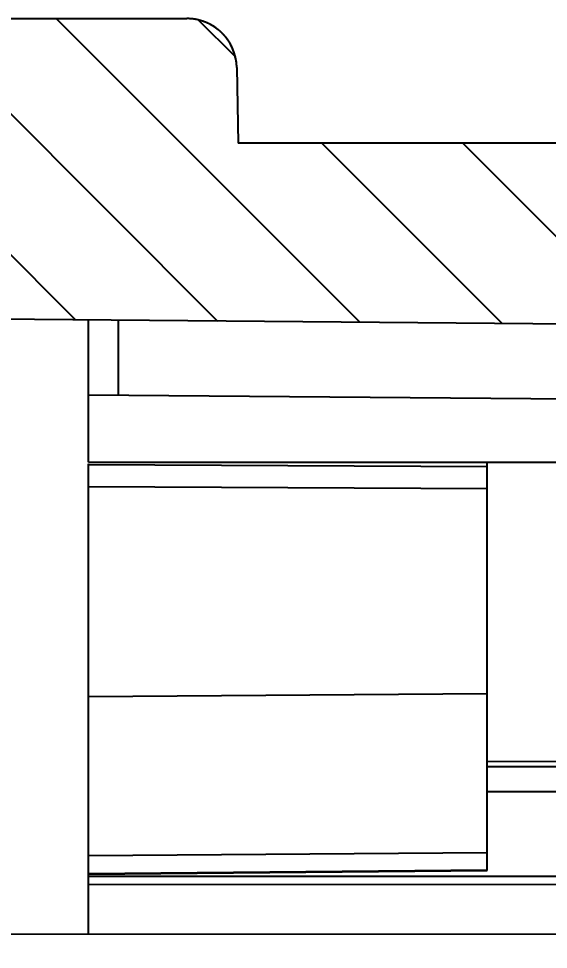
# Model space of a CAD drawing. Header units: millimetres. Extents: x -1995 to -555, y 489 to 1011.
# Drawn here: x -1629.95 to -1619.32, y 941.4 to 960.07 of the extents above; entities that cross this region are included whole.
import ezdxf

# ---------------------------------------------------------------- set-up
doc = ezdxf.new("R2010")
doc.units = ezdxf.units.MM
doc.layers.add('dim', color=82, linetype='Continuous', lineweight=9)
doc.styles.add('ROMAND', font='romand.shx', dxfattribs={"width": 0.75, "bigfont": 'gbcbig.shx'})
doc.dimstyles.new('YanXiu', dxfattribs={"dimtxt": 2.5, "dimasz": 2.2, "dimexe": 1, "dimexo": 0, "dimgap": 0.66, "dimtad": 0, "dimzin": 1, "dimdsep": 46, "dimtxsty": 'ROMAND', "dimblk": 'CLOSEDBLANK', "dimcen": 0, "dimclrd": 3, "dimclre": 3, "dimclrt": 7, "dimazin": 0, "dimtfac": 1, "dimtofl": 0, "dimtmove": 0, "dimatfit": 3, "dimldrblk": 'CLOSEDBLANK', "dimfxl": 1, "dimlwd": 5, "dimlwe": 5, "dimarcsym": 0})

# ---------------------------------------------------------------- blocks, each defined once
blk = doc.blocks.new('_ClosedBlank')
at = {"color": 0, "linetype": 'ByBlock', "lineweight": -2}
for p, q in [((-1, 0.1666666666666667), (0, 0)), ((-1, 0.1666666666666667), (-1, -0.1666666666666667)), ((0, 0), (-1, -0.1666666666666667))]:
    blk.add_line(p, q, dxfattribs=at)
blk = doc.blocks.new('*D166')
at = {"layer": 'Defpoints', "color": 0}
for p in [(-1639.494272634613, 913.6651895941466), (-1627.946722639011, 913.6651895941466), (-1627.946722639011, 911.4651895941466)]:
    blk.add_point(p, dxfattribs=at)
at = {"layer": 'dim', "color": 3, "lineweight": 5}
for p, q in [((-1639.494272634613, 919.2651895941466), (-1639.494272634613, 924.8651895941465)), ((-1629.346022639011, 913.6651895941466), (-1640.893572634614, 913.6651895941466)), ((-1629.346022639011, 911.4651895941466), (-1640.893572634614, 911.4651895941466)), ((-1639.494272634613, 905.8651895941466), (-1639.494272634613, 900.2651895941466))]:
    blk.add_line(p, q, dxfattribs=at)
at = {"layer": 'dim', "color": 3, "lineweight": 5, "xscale": 5.600000000000001, "yscale": 5.600000000000001, "zscale": 5.600000000000001}
for p, rotation in [((-1639.494272634613, 913.6651895941466), 270), ((-1639.494272634613, 911.4651895941466), 90)]:
    blk.add_blockref('_ClosedBlank', p, dxfattribs=dict(at, rotation=rotation))
at = {"layer": 'dim', "color": 7, "insert": (-1639.494272634614, 934.3894895941463), "char_height": 7, "attachment_point": 5, "rotation": 90, "style": 'ROMAND'}
blk.add_mtext('2.20', dxfattribs=at)

msp = doc.modelspace()

# ---------------------------------------------------------------- hatches: boundary and pattern name
at = {"linetype": 'Continuous'}
h = msp.add_hatch(dxfattribs=at)
h.set_pattern_fill('DEFAULT__12', color=2, scale=2, angle=-45, style=0, pattern_type=0)
h.set_pattern_definition([(315, (-2091.370590549211, 585.0238742783465), (1.4142135624, 1.4142135624), [])])
edge = h.paths.add_edge_path()
edge.add_line((-1551.546722639011, 765.7651895941466), (-1551.546722639011, 862.5651895941465))
edge.add_line((-1551.546722639011, 765.7651895941466), (-1558.336066806412, 765.7651895941466))
edge.add_spline(control_points=[(-1558.33606680641, 765.7651895941466), (-1559.02932112811, 765.7651895941465), (-1559.523785084411, 766.2510979707465), (-1559.535884040611, 766.9442467064466)], knot_values=[0, 0, 0, 0, 1, 1, 1, 1], weights=[1, 0.8088336328, 0.8088336328, 1], degree=3, periodic=0)
edge.add_line((-1559.535884040611, 766.9442467064466), (-1559.546722639011, 767.5651895941467))
edge.add_line((-1559.546722639011, 767.5651895941465), (-1564.046722639011, 767.5651895941465))
edge.add_line((-1564.046722639011, 770.2651895941466), (-1564.046722639011, 767.5651895941467))
edge.add_line((-1564.046722639011, 770.2651895941466), (-1564.546722639011, 770.2651895941466))
edge.add_line((-1564.546722639011, 770.2651895941466), (-1566.046722639011, 768.7651895941466))
edge.add_line((-1566.046722639011, 768.7651895941466), (-1581.046722639011, 768.7651895941466))
edge.add_line((-1582.546722639011, 770.2651895941466), (-1581.046722639011, 768.7651895941466))
edge.add_line((-1582.546722639011, 770.2651895941466), (-1583.046722639011, 770.2651895941466))
edge.add_line((-1583.046722639011, 770.2651895941466), (-1583.046722639011, 767.5651895941467))
edge.add_line((-1583.046722639011, 767.5651895941465), (-1587.546722639011, 767.5651895941465))
edge.add_line((-1587.573209869311, 766.0477371876466), (-1587.546722639011, 767.5651895941467))
edge.add_spline(control_points=[(-1587.573209869311, 766.0477371876466), (-1587.58329233281, 765.4701132412465), (-1587.995345629711, 765.0651895941464), (-1588.573057564411, 765.0651895941465)], knot_values=[0, 0, 0, 0, 1, 1, 1, 1], weights=[1, 0.8088336328, 0.8088336328, 1], degree=3, periodic=0)
edge.add_line((-1588.573057564411, 765.0651895941465), (-1595.546722639011, 765.0651895941465))
edge.add_line((-1595.546722639011, 765.0651895941465), (-1595.546722639011, 767.3651895941466))
edge.add_line((-1598.046722639011, 767.3870067636466), (-1595.546722639011, 767.3651895941466))
edge.add_line((-1598.046722639011, 767.3870067636466), (-1598.046722639011, 767.9616517085466))
edge.add_line((-1598.27349933431, 768.1884284038466), (-1598.046722639009, 767.9616517085466))
edge.add_spline(control_points=[(-1598.27349933431, 768.5419817944465), (-1598.377052724909, 768.4384284038462), (-1598.377052724909, 768.2919817944464), (-1598.27349933431, 768.1884284038466)], knot_values=[0, 0, 0, 0, 1, 1, 1, 1], weights=[1, 0.8047378541, 0.8047378541, 1], degree=3, periodic=0)
edge.add_line((-1598.046722639011, 768.7687584897466), (-1598.27349933431, 768.5419817944465))
edge.add_line((-1598.046722639011, 768.7687584897466), (-1598.046722639011, 769.3433724246465))
edge.add_line((-1598.046722639011, 769.3433724246465), (-1595.546722639011, 769.3651895941466))
edge.add_line((-1595.546722639011, 769.3651895941466), (-1595.546722639011, 771.0651895941467))
edge.add_line((-1555.546722639011, 771.4142643057465), (-1595.546722639011, 771.0651895941465))
edge.add_line((-1555.546722639011, 771.4142643057465), (-1555.546722639011, 862.5651895941465))
edge.add_line((-1551.546722639011, 862.5651895941465), (-1555.546722639011, 862.5651895941465))
edge = h.paths.add_edge_path()
edge.add_line((-1633.546722639011, 830.7651895941466), (-1633.546722639011, 833.0651895941467))
edge.add_line((-1636.046722639011, 833.0870067636465), (-1633.546722639011, 833.0651895941464))
edge.add_line((-1636.046722639011, 833.0870067636465), (-1636.046722639011, 833.6651895941466))
edge.add_line((-1636.046722639011, 833.6651895941466), (-1636.276011960911, 833.8944789160465))
edge.add_spline(control_points=[(-1636.276011960911, 833.8944789160465), (-1636.376011960912, 833.994478916046), (-1636.376011960912, 834.1359002722463), (-1636.276011960911, 834.2359002722466)], knot_values=[0, 0, 0, 0, 1, 1, 1, 1], weights=[1, 0.8047378541, 0.8047378541, 1], degree=3, periodic=0)
edge.add_line((-1636.276011960911, 834.2359002722466), (-1636.046722639011, 834.4651895941465))
edge.add_line((-1636.046722639011, 834.4651895941465), (-1636.046722639011, 835.0433724246466))
edge.add_line((-1591.821207167811, 835.4293226511465), (-1636.046722639011, 835.0433724246466))
edge.add_line((-1588.54546610011, 823.2040905539466), (-1591.821207167811, 835.4293226511465))
edge.add_line((-1588.54546610011, 823.2040905539466), (-1595.546722639011, 823.2651895941466))
edge.add_line((-1595.546722639011, 823.2651895941466), (-1595.546722639011, 824.9651895941466))
edge.add_line((-1598.046722639011, 824.9870067636466), (-1595.546722639011, 824.9651895941466))
edge.add_line((-1598.046722639011, 824.9870067636466), (-1598.046722639011, 825.5616206985466))
edge.add_line((-1598.046722639011, 825.5616206985466), (-1598.27349933431, 825.7883973938466))
edge.add_spline(control_points=[(-1598.27349933431, 825.7883973938466), (-1598.377052724909, 825.8919507844465), (-1598.377052724909, 826.0383973938464), (-1598.27349933431, 826.1419507844465)], knot_values=[0, 0, 0, 0, 1, 1, 1, 1], weights=[1, 0.8047378541, 0.8047378541, 1], degree=3, periodic=0)
edge.add_line((-1598.27349933431, 826.1419507844465), (-1598.046722639009, 826.3687274797466))
edge.add_line((-1598.046722639011, 826.3687274797466), (-1598.046722639011, 826.9433724246466))
edge.add_line((-1598.046722639011, 826.9433724246466), (-1595.546722639011, 826.9651895941465))
edge.add_line((-1595.546722639011, 826.9651895941465), (-1595.546722639011, 830.1018971268466))
edge.add_line((-1595.546722639011, 830.1018971268466), (-1633.546722639011, 830.7651895941465))
edge = h.paths.add_edge_path()
edge.add_line((-1551.546722639011, 862.5651895941465), (-1555.546722639011, 862.5651895941465))
edge.add_line((-1551.546722639011, 862.5651895941465), (-1555.546722639011, 862.5651895941465))
edge = h.paths.add_edge_path()
edge.add_line((-1551.546722639011, 957.5651895941465), (-1551.546722639011, 933.1651895941466))
edge.add_line((-1551.546722639011, 933.1651895941466), (-1551.046722639011, 933.1651895941466))
edge.add_line((-1549.546722639011, 930.5671133827466), (-1551.046722639011, 933.1651895941466))
edge.add_line((-1549.546722639011, 929.3651895941466), (-1549.546722639011, 930.5671133827466))
edge.add_line((-1551.546722639011, 929.3651895941466), (-1549.546722639011, 929.3651895941466))
edge.add_line((-1551.546722639011, 929.3651895941466), (-1551.546722639011, 862.5651895941467))
edge.add_line((-1551.546722639011, 862.5651895941465), (-1555.546722639011, 862.5651895941465))
edge.add_line((-1555.546722639011, 890.3959273598466), (-1555.546722639011, 862.5651895941467))
edge.add_line((-1555.546722639011, 890.3959273598466), (-1563.546722639011, 890.8151895941467))
edge.add_line((-1563.546722639011, 893.3151895941465), (-1563.546722639011, 890.8151895941465))
edge.add_line((-1554.546722639011, 893.3937314042466), (-1563.546722639011, 893.3151895941467))
edge.add_line((-1554.546722639011, 895.7366477840466), (-1554.546722639011, 893.3937314042466))
edge.add_line((-1554.546722639011, 895.7366477840466), (-1563.546722639011, 895.8151895941465))
edge.add_line((-1563.546722639011, 898.3151895941465), (-1563.546722639011, 895.8151895941465))
edge.add_line((-1555.546722639011, 898.7344518283467), (-1563.546722639011, 898.3151895941467))
edge.add_line((-1555.546722639011, 940.3959273598466), (-1555.546722639011, 898.7344518283467))
edge.add_line((-1555.546722639011, 940.3959273598466), (-1563.546722639011, 940.8151895941467))
edge.add_line((-1563.546722639011, 943.3151895941465), (-1563.546722639011, 940.8151895941465))
edge.add_line((-1554.546722639011, 943.3937314042466), (-1563.546722639011, 943.3151895941467))
edge.add_line((-1554.546722639011, 945.7366477840466), (-1554.546722639011, 943.3937314042466))
edge.add_line((-1554.546722639011, 945.7366477840466), (-1563.546722639011, 945.8151895941465))
edge.add_line((-1563.546722639011, 948.3151895941465), (-1563.546722639011, 945.8151895941465))
edge.add_line((-1555.546722639011, 948.7344518283466), (-1563.546722639011, 948.3151895941465))
edge.add_line((-1555.546722639011, 953.3844939064466), (-1555.546722639011, 948.7344518283464))
edge.add_line((-1555.546722639011, 953.3844939064466), (-1633.546722639011, 954.0651895941464))
edge.add_line((-1633.546722639011, 955.7651895941466), (-1633.546722639011, 954.0651895941465))
edge.add_line((-1636.046722639011, 955.7870067636466), (-1633.546722639011, 955.7651895941466))
edge.add_line((-1636.046722639011, 956.3651895941466), (-1636.046722639011, 955.7870067636466))
edge.add_line((-1636.276011960911, 956.5944789160466), (-1636.046722639011, 956.3651895941466))
edge.add_spline(control_points=[(-1636.276011960911, 956.9359002722465), (-1636.376011960912, 956.8359002722465), (-1636.376011960912, 956.694478916046), (-1636.276011960911, 956.5944789160466)], knot_values=[0, 0, 0, 0, 1, 1, 1, 1], weights=[1, 0.8047378541, 0.8047378541, 1], degree=3, periodic=0)
edge.add_line((-1636.046722639011, 957.1651895941466), (-1636.276011960911, 956.9359002722465))
edge.add_line((-1636.046722639011, 957.7433724246466), (-1636.046722639011, 957.1651895941466))
edge.add_line((-1636.046722639011, 957.7433724246466), (-1633.546722639011, 957.7651895941466))
edge.add_line((-1633.546722639011, 960.0651895941465), (-1633.546722639011, 957.7651895941466))
edge.add_line((-1633.546722639011, 960.0651895941465), (-1626.573057564411, 960.0651895941465))
edge.add_spline(control_points=[(-1625.573209869311, 959.0826420005466), (-1625.58329233281, 959.6602659469464), (-1625.995345629711, 960.0651895941465), (-1626.573057564411, 960.0651895941465)], knot_values=[0, 0, 0, 0, 1, 1, 1, 1], weights=[1, 0.8088336328, 0.8088336328, 1], degree=3, periodic=0)
edge.add_line((-1625.573209869311, 959.0826420005466), (-1625.546722639011, 957.5651895941465))
edge.add_line((-1551.546722639011, 957.5651895941465), (-1625.546722639011, 957.5651895941465))

# ---------------------------------------------------------------- linework, layer by layer
at = {"color": 7, "linetype": 'Continuous'}
for p, q in [((-1633.546722639011, 960.0651895941465), (-1626.573057564411, 960.0651895941465)), ((-1633.546722639011, 960.0651895941465), (-1626.573057564411, 960.0651895941465)), ((-1625.573209869311, 959.0826420005466), (-1625.546722639011, 957.5651895941465)), ((-1625.573209869311, 959.0826420005466), (-1625.546722639011, 957.5651895941465)), ((-1551.546722639011, 957.5651895941465), (-1625.546722639011, 957.5651895941465)), ((-1551.546722639011, 957.5651895941465), (-1625.546722639011, 957.5651895941465)), ((-1555.546722639011, 953.3844939064466), (-1633.546722639011, 954.0651895941465)), ((-1555.546722639011, 953.3844939064466), (-1633.546722639011, 954.0651895941465)), ((-1628.546722639011, 951.1651895941466), (-1628.546722639011, 954.0214239799466)), ((-1627.946722639011, 952.5163191344466), (-1627.946722639011, 954.0163191344466)), ((-1628.546161819911, 952.5215503609465), (-1555.546722389811, 951.8844939042466)), ((-1628.546722639011, 951.1651895941466), (-1555.546722639011, 951.1651895941466)), ((-1628.546722639011, 941.6989554745467), (-1628.546722639011, 951.1340355007467)), ((-1620.546722639011, 951.0733013092465), (-1628.546722639011, 951.1151895941466)), ((-1620.546722639011, 942.9799253456465), (-1620.546722639011, 951.1651895941466)), ((-1628.546722639011, 950.6803414182466), (-1620.546722639011, 950.6384531334465)), ((-1620.546722639011, 946.5229313816466), (-1628.546722639011, 946.4584878371465)), ((-1612.546722639011, 945.1989661638465), (-1620.546722639011, 945.1570778789467)), ((-1620.546722639011, 945.0651895941465), (-1563.546722639011, 945.0651895941465)), ((-1620.546722639011, 944.5651895941465), (-1563.546722639011, 944.5651895941465)), ((-1628.546722639011, 943.2769726404465), (-1620.546722639011, 943.3414161849466)), ((-1620.546722639011, 942.9813546871467), (-1628.546722639011, 942.9076083130466)), ((-1628.546722639011, 942.8651895941466), (-1563.546722639011, 942.8651895941466)), ((-1628.546691559611, 942.9060864884466), (-1620.546691555711, 942.9798328625466)), ((-1628.546722639011, 942.6951568354466), (-1563.546722639011, 942.7447844653466)), ((-1633.546722639011, 941.6951379645466), (-1563.546722639011, 941.7485831045466))]:
    msp.add_line(p, q, dxfattribs=at)
msp.add_arc((-1626.573057564411, 959.0651895941465), 1, 1.000000000001762, 90, dxfattribs=at)
at = {"color": 7, "linetype": 'Continuous', "start_tangent": (-0.01745240642901106, 0.9998476951565356), "end_tangent": (-1, 0)}
msp.add_spline([(-1625.573209869311, 959.0826420005466), (-1625.57346165491, 959.0936152436466), (-1625.57383578831, 959.1046337574467), (-1625.57433381721, 959.1156957990465), (-1625.57495726381, 959.1267995763466), (-1625.57570762291, 959.1379432479466), (-1625.576586360411, 959.1491249236465), (-1625.57759491161, 959.1603426643466), (-1625.57873467941, 959.1715944829466), (-1625.580007033011, 959.1828783443466), (-1625.581413305411, 959.1941921662466), (-1625.582954792811, 959.2055338193466), (-1625.584632751811, 959.2169011285466), (-1625.586448398411, 959.2282918731466), (-1625.58840290601, 959.2397037876465), (-1625.59049740411, 959.2511345628466), (-1625.59273297601, 959.2625818466465), (-1625.595110657609, 959.2740432448466), (-1625.597631435611, 959.2855163222466), (-1625.600296245911, 959.2969986041466), (-1625.603105972011, 959.3084875766466), (-1625.606061443411, 959.3199806888465), (-1625.609163434211, 959.3314753535466), (-1625.612412661211, 959.3429689488466), (-1625.615809782911, 959.3544588195466), (-1625.619355397711, 959.3659422786466), (-1625.623050042811, 959.3774166089465), (-1625.626894192311, 959.3888790646466), (-1625.630888256811, 959.4003268731466), (-1625.63503258121, 959.4117572366465), (-1625.63932744411, 959.4231673342466), (-1625.643773056511, 959.4345543235465), (-1625.64836956061, 959.4459153427465), (-1625.65311702901, 959.4572475123466), (-1625.658015463511, 959.4685479379466), (-1625.66306479441, 959.4798137113467), (-1625.66826487981, 959.4910419133466), (-1625.67361550441, 959.5022296159466), (-1625.679116379511, 959.5133738841466), (-1625.68476714181, 959.5244717786466), (-1625.69056735321, 959.5355203576465), (-1625.69651650061, 959.5465166797466), (-1625.702613995111, 959.5574578061465), (-1625.70885917201, 959.5683408026466), (-1625.71525129091, 959.5791627423466), (-1625.72178953511, 959.5899207083465), (-1625.728473012011, 959.6006117956466), (-1625.73530075321, 959.6112331137465), (-1625.74227171461, 959.6217817893465), (-1625.74938477681, 959.6322549686465), (-1625.756638745511, 959.6426498196465), (-1625.764032351711, 959.6529635346466), (-1625.77156425291, 959.6631933329465), (-1625.77923303341, 959.6733364628466), (-1625.78703720481, 959.6833902042466), (-1625.79497520771, 959.6933518709466), (-1625.80304541161, 959.7032188133466), (-1625.81124611701, 959.7129884198466), (-1625.819575555911, 959.7226581202466), (-1625.828031893011, 959.7322253870466), (-1625.836613227611, 959.7416877380465), (-1625.845317594211, 959.7510427385466), (-1625.854142964809, 959.7602880033465), (-1625.86308724981, 959.7694211983465), (-1625.872148300111, 959.7784400432466), (-1625.881323908611, 959.7873423129465), (-1625.890611811911, 959.7961258395466), (-1625.900009692511, 959.8047885138466), (-1625.909515180311, 959.8133282874467), (-1625.91912585521, 959.8217431742466), (-1625.928839248211, 959.8300312516466), (-1625.938652844611, 959.8381906623465), (-1625.94856408521, 959.8462196156465), (-1625.958570369311, 959.8541163885466), (-1625.968669056111, 959.8618793273465), (-1625.97885746781, 959.8695068481466), (-1625.98913289151, 959.8769974386465), (-1625.999492581511, 959.8843496581466), (-1626.009933762011, 959.8915621391466), (-1626.02045362901, 959.8986335877466), (-1626.03104935321, 959.9055627844466), (-1626.041718082311, 959.9123485843465), (-1626.05245694321, 959.9189899180466), (-1626.06326304491, 959.9254857918465), (-1626.074133480511, 959.9318352878465), (-1626.08506532991, 959.9380375643466), (-1626.096055662211, 959.9440918556465), (-1626.10710153811, 959.9499974724465), (-1626.118200012411, 959.9557538014467), (-1626.129348136311, 959.9613603052466), (-1626.14054295991, 959.9668165218466), (-1626.15178153431, 959.9721220648466), (-1626.163060914211, 959.9772766222466), (-1626.17437816021, 959.9822799564466), (-1626.18573034071, 959.9871319034467), (-1626.19711453461, 959.9918323722466), (-1626.20852783311, 959.9963813439466), (-1626.21996734191, 960.0007788708465), (-1626.23143018361, 960.0050250758466), (-1626.24291349911, 960.0091201509465), (-1626.254414450111, 960.0130643568466), (-1626.26593022111, 960.0168580211466), (-1626.277458020711, 960.0205015378466), (-1626.28899508381, 960.0239953654466), (-1626.30053867341, 960.0273400262465), (-1626.31208608211, 960.0305361046467), (-1626.32363463371, 960.0335842459466), (-1626.335181684911, 960.0364851546466), (-1626.346724626811, 960.0392395935467), (-1626.35826088601, 960.0418483814466), (-1626.36978792631, 960.0443123924466), (-1626.38130325011, 960.0466325537466), (-1626.39280439891, 960.0488098441465), (-1626.40428895531, 960.0508452929465), (-1626.415754543611, 960.0527399774467), (-1626.427198830911, 960.0544950221466), (-1626.43861952801, 960.0561115962466), (-1626.450014390311, 960.0575909127466), (-1626.46138121871, 960.0589342262465), (-1626.472717860211, 960.0601428311465), (-1626.48402220871, 960.0612180603466), (-1626.49529220531, 960.0621612832466), (-1626.506525839111, 960.0629739042465), (-1626.51772114781, 960.0636573607467), (-1626.528876217811, 960.0642131216466), (-1626.539989184611, 960.0646426857465), (-1626.551058233211, 960.0649475795466), (-1626.56208159831, 960.0651293563466), (-1626.573057564411, 960.0651895941465)], degree=3, dxfattribs=at)

# ---------------------------------------------------------------- dimensions: what is measured, and where the dimension line sits
at = {"layer": 'dim'}
dim = msp.add_linear_dim(base=(-1639.494272634613, 913.6651895941466), p1=(-1627.946722639011, 911.4651895941466), p2=(-1627.946722639011, 913.6651895941466), angle=90, dimstyle='YanXiu', override={"dimtxt": 7, "dimasz": 5.600000000000001, "dimexe": 1.3993, "dimexo": 1.3993, "dimgap": 1.3993}, dxfattribs=at)
dim.commit()
dim.dimension.update_dxf_attribs({"geometry": '*D166', "text_midpoint": (-1639.494272634614, 934.3894895941463)})

doc.saveas('drawing.dxf')
